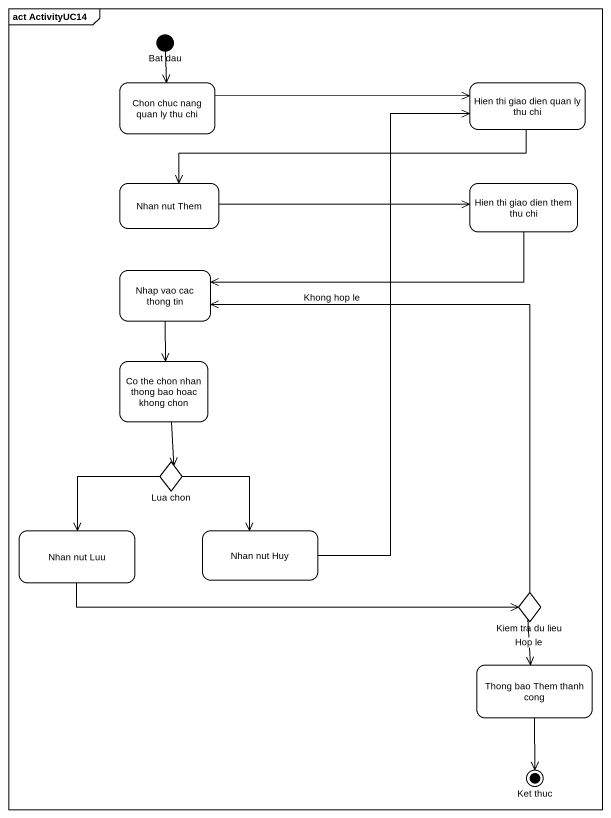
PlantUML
@startuml
mainframe act ActivityUC14
hide empty description
state "Bat dau" as Bat_dau <<start>> #FFFFFF
state "Chon chuc nang quan ly thu chi" as Chon_chuc_nang_quan_ly_thu #FFFFFF
state "Hien thi giao dien quan ly thu chi" as Hien_thi_giao_dien_quan_ly #FFFFFF
state "Nhan nut Them" as Nhan_nut_Them #FFFFFF
state "Hien thi giao dien them thu chi" as Hien_thi_giao_dien_them_thu #FFFFFF
state "Nhap vao cac thong tin" as Nhap_vao_cac_thong_tin #FFFFFF
state "Co the chon nhan thong bao hoac khong chon" as Co_the_chon_nhan_thong_bao #FFFFFF
state "Lua chon" as Lua_chon <<choice>> #FFFFFF
state "Nhan nut Luu" as Nhan_nut_Luu #FFFFFF
state "Nhan nut Huy" as Nhan_nut_Huy #FFFFFF
state "Kiem tra du lieu" as Kiem_tra_du_lieu <<choice>> #FFFFFF
state "Thong bao Them thanh cong" as Thong_bao_Them_thanh_cong #FFFFFF
state "Ket thuc" as Ket_thuc <<end>> #FFFFFF
Bat_dau --> Chon_chuc_nang_quan_ly_thu
Chon_chuc_nang_quan_ly_thu -right-> Hien_thi_giao_dien_quan_ly
Hien_thi_giao_dien_quan_ly -left-> Nhan_nut_Them
Nhan_nut_Them -right-> Hien_thi_giao_dien_them_thu
Hien_thi_giao_dien_them_thu -left-> Nhap_vao_cac_thong_tin
Nhap_vao_cac_thong_tin --> Co_the_chon_nhan_thong_bao
Co_the_chon_nhan_thong_bao --> Lua_chon
Lua_chon --> Nhan_nut_Luu
Lua_chon --> Nhan_nut_Huy
Nhan_nut_Luu -right-> Kiem_tra_du_lieu
Nhan_nut_Huy -up-> Hien_thi_giao_dien_quan_ly
Kiem_tra_du_lieu -up-> Nhap_vao_cac_thong_tin : Khong hop le
Kiem_tra_du_lieu --> Thong_bao_Them_thanh_cong : Hop le
Thong_bao_Them_thanh_cong --> Ket_thuc
@enduml
